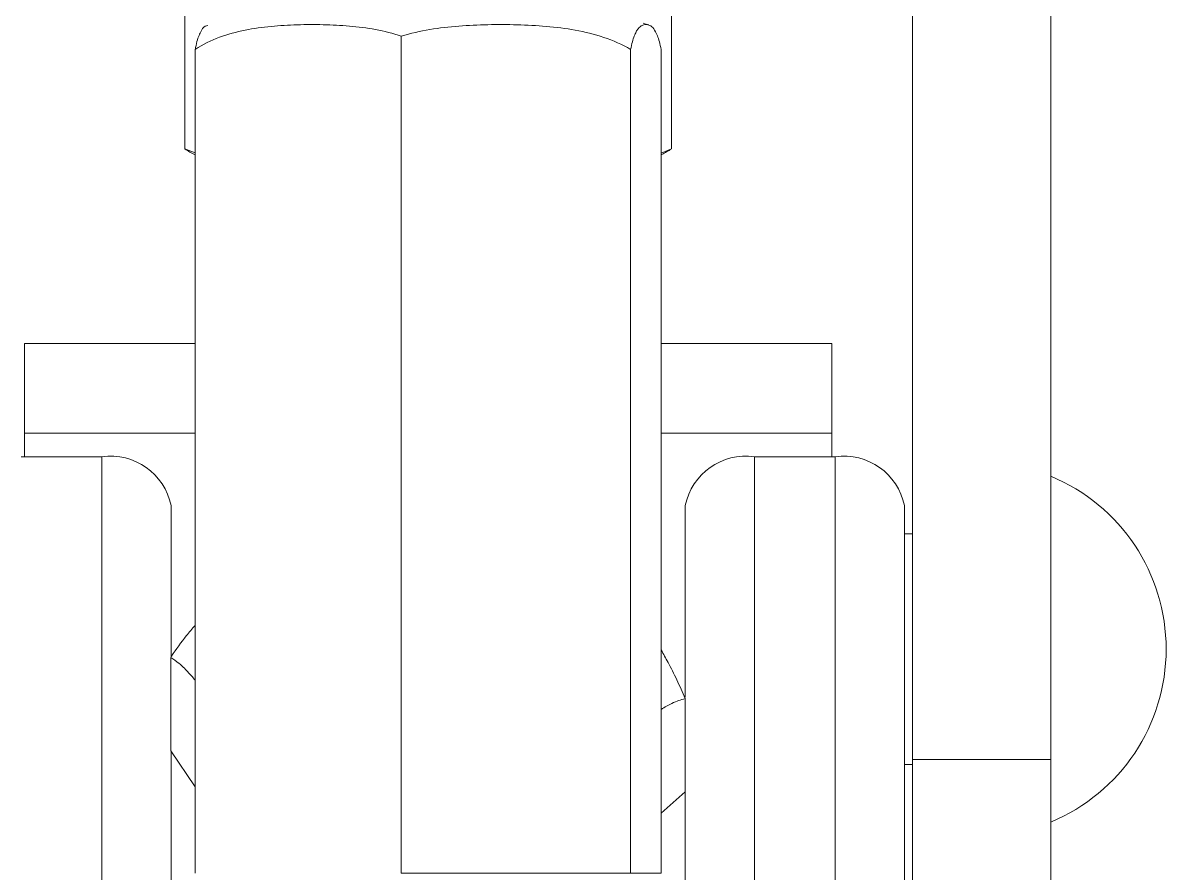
# Model space of a CAD drawing. Extents: x -976302 to -776254, y 5665 to 231437.
# Drawn here: x -803195.9 to -802946.4, y 81750.7 to 81936.3 of the extents above; entities that cross this region are included whole.
import ezdxf

# ---------------------------------------------------------------- set-up
doc = ezdxf.new("R2010")
doc.units = 0
doc.header["$LTSCALE"] = 1000
doc.header["$MEASUREMENT"] = 0
doc.layers.add('22', color=7, linetype='Continuous')

# ---------------------------------------------------------------- blocks, each defined once
blk = doc.blocks.new('*U19')
at = {"color": 7, "linetype": 'Continuous', "lineweight": 15}
for p, q in [((-15766.529, -17341.808), (-15766.529, -17378.327)), ((-15760.572, -17341.808), (-15760.572, -17378.327)), ((-15797.849, -17352.033), (-15797.849, -17343.495)), ((-15776.903, -17352.033), (-15776.903, -17343.495)), ((-15788.536, -17383.221), (-15788.536, -17347.185)), ((-15797.407, -17383.221), (-15797.407, -17347.756)), ((-15778.659, -17383.221), (-15778.659, -17347.756)), ((-15777.346, -17383.221), (-15777.346, -17347.756)), ((-15797.849, -17352.033), (-15797.407, -17352.21)), ((-15777.346, -17352.22), (-15776.903, -17352.033)), ((-15797.407, -17360.422), (-15804.749, -17360.422)), ((-15804.749, -17364.274), (-15804.749, -17360.422)), ((-15770.003, -17360.422), (-15777.346, -17360.422)), ((-15770.003, -17364.274), (-15770.003, -17360.422)), ((-15804.749, -17365.292), (-15804.749, -17364.274)), ((-15770.003, -17365.292), (-15770.003, -17364.274)), ((-15804.898, -17365.292), (-15801.423, -17365.292)), ((-15773.329, -17365.292), (-15769.854, -17365.292)), ((-15798.445, -17373.91), (-15798.445, -17367.398)), ((-15776.307, -17375.645), (-15776.307, -17367.398)), ((-15766.876, -17427.894), (-15766.876, -17367.398)), ((-15766.529, -17368.612), (-15766.876, -17368.612)), ((-15798.46, -17377.951), (-15798.46, -17373.933)), ((-15776.311, -17379.72), (-15776.311, -17375.702)), ((-15776.307, -17427.894), (-15776.307, -17377.711)), ((-15797.407, -17379.5), (-15798.46, -17377.951)), ((-15798.445, -17652.904), (-15798.445, -17377.973)), ((-15766.876, -17378.539), (-15766.529, -17378.539)), ((-15760.572, -17378.327), (-15766.529, -17378.327)), ((-15766.529, -17378.327), (-15766.529, -17393.218)), ((-15760.572, -17378.327), (-15760.572, -17393.218)), ((-15776.311, -17379.72), (-15777.346, -17380.636)), ((-15788.536, -17383.221), (-15778.659, -17383.221)), ((-15778.661, -17383.221), (-15777.346, -17383.221))]:
    blk.add_line(p, q, dxfattribs=at)
at = {"color": 8, "linetype": 'Continuous', "lineweight": 15}
for p, q in [((-15797.407, -17364.274), (-15804.749, -17364.274)), ((-15770.003, -17364.274), (-15777.346, -17364.274))]:
    blk.add_line(p, q, dxfattribs=at)
at = {"color": 253, "linetype": 'Continuous', "lineweight": 15, "true_color": 0x9e9e9e}
for p, q in [((-15801.423, -17650.798), (-15801.423, -17365.292)), ((-15773.329, -17427.894), (-15773.329, -17365.292)), ((-15769.854, -17427.894), (-15769.854, -17365.292))]:
    blk.add_line(p, q, dxfattribs=at)
at = {"color": 7, "linetype": 'Continuous', "lineweight": 15}
for centre, radius, start, end in [((-15779.171, -17350.535), 4.046, 71.3764, 74.8531), ((-15795.581, -17348.683), 4.046, 235.924, 243.1748), ((-15779.171, -17348.683), 4.046, 297.2238, 304.036), ((-15801.051, -17367.924), 2.659, 11.4218, 98.0495), ((-15773.701, -17367.924), 2.659, 81.9505, 168.5782), ((-15769.482, -17367.924), 2.659, 11.4218, 98.0495), ((-15763.674, -17373.575), 8.066, 0, 67.3801), ((-15763.674, -17373.575), 8.066, 292.6199, 0)]:
    blk.add_arc(centre, radius, start, end, dxfattribs=at)
for points, knots in [([(-15797.407, -17347.756), (-15797.074, -17347.535), (-15796.723, -17347.367), (-15796.002, -17347.098), (-15795.628, -17346.999), (-15794.884, -17346.849), (-15794.511, -17346.798), (-15793.764, -17346.725), (-15793.39, -17346.703), (-15792.642, -17346.68), (-15792.267, -17346.679), (-15791.517, -17346.697), (-15791.141, -17346.715), (-15790.39, -17346.781), (-15790.013, -17346.829), (-15789.268, -17346.968), (-15788.899, -17347.059), (-15788.536, -17347.185)], [0, 0, 0, 0, 0.125, 0.125, 0.25, 0.25, 0.375, 0.375, 0.5, 0.5, 0.625, 0.625, 0.75, 0.75, 0.875, 0.875, 1, 1, 1, 1]), ([(-15796.866, -17346.718), (-15796.901, -17346.726), (-15797.012, -17346.75), (-15797.183, -17346.972), (-15797.328, -17347.375), (-15797.395, -17347.696), (-15797.407, -17347.756)], [0, 0, 0, 0, 0.191431, 0.595403, 0.924386, 1, 1, 1, 1]), ([(-15788.536, -17347.185), (-15788.128, -17347.058), (-15787.717, -17346.967), (-15786.891, -17346.829), (-15786.476, -17346.782), (-15785.643, -17346.716), (-15785.225, -17346.697), (-15784.387, -17346.679), (-15783.967, -17346.68), (-15783.127, -17346.703), (-15782.708, -17346.725), (-15781.874, -17346.799), (-15781.458, -17346.85), (-15780.632, -17347), (-15780.218, -17347.1), (-15779.417, -17347.368), (-15779.028, -17347.536), (-15778.659, -17347.757)], [0, 0, 0, 0, 0.125, 0.125, 0.25, 0.25, 0.375, 0.375, 0.5, 0.5, 0.625, 0.625, 0.75, 0.75, 0.875, 0.875, 1, 1, 1, 1]), ([(-15778.661, -17347.755), (-15778.611, -17347.502), (-15778.558, -17347.318), (-15778.477, -17347.104), (-15778.449, -17347.044), (-15778.394, -17346.941), (-15778.366, -17346.899), (-15778.283, -17346.792), (-15778.227, -17346.748), (-15778.115, -17346.692), (-15778.059, -17346.679), (-15777.947, -17346.679), (-15777.891, -17346.692), (-15777.779, -17346.748), (-15777.723, -17346.793), (-15777.612, -17346.936), (-15777.557, -17347.034), (-15777.449, -17347.316), (-15777.396, -17347.503), (-15777.346, -17347.755)], [0, 0, 0, 0, 0.125, 0.125, 0.1875, 0.1875, 0.25, 0.25, 0.375, 0.375, 0.5, 0.5, 0.625, 0.625, 0.75, 0.75, 0.875, 0.875, 1, 1, 1, 1]), ([(-15798.46, -17373.933), (-15798.449, -17373.916), (-15798.236, -17373.593), (-15797.889, -17373.11), (-15797.535, -17372.7), (-15797.407, -17372.552)], [0, 0, 0, 0, 0.03381, 0.649025, 1, 1, 1, 1]), ([(-15777.346, -17373.613), (-15777.247, -17373.789), (-15777.019, -17374.195), (-15776.667, -17374.887), (-15776.429, -17375.429), (-15776.309, -17375.703)], [0, 0, 0, 0, 0.274896, 0.634581, 1, 1, 1, 1]), ([(-15797.407, -17374.911), (-15797.514, -17374.786), (-15797.75, -17374.513), (-15798.107, -17374.165), (-15798.342, -17374.011), (-15798.46, -17373.933)], [0, 0, 0, 0, 0.294437, 0.644478, 1, 1, 1, 1]), ([(-15776.311, -17375.701), (-15776.498, -17375.76), (-15776.83, -17375.864), (-15777.189, -17376.076), (-15777.346, -17376.168)], [0, 0, 0, 0, 0.564043, 1, 1, 1, 1])]:
    blk.add_open_spline(points, degree=3, knots=knots, dxfattribs=at)

msp = doc.modelspace()

# ---------------------------------------------------------------- linework, layer by layer
at = {"layer": '22'}
msp.add_solid([(-803364.7, 81856.9), (-803112.49, 81625.05), (-803426.26, 81762.57)], dxfattribs=at)
msp.add_solid([(-803364.7, 81856.9), (-803112.49, 81625.05), (-803426.26, 81762.57)], dxfattribs=at)

# ---------------------------------------------------------------- block references
at = {"xscale": 5.068799998611212, "yscale": 5.068799998611212, "zscale": 5.068799998611212}
msp.add_blockref('*U19', (-723084.4, 169862.78), dxfattribs=at)
msp.add_blockref('*U19', (-723084.4, 169862.78), dxfattribs=at)

doc.saveas('drawing.dxf')
